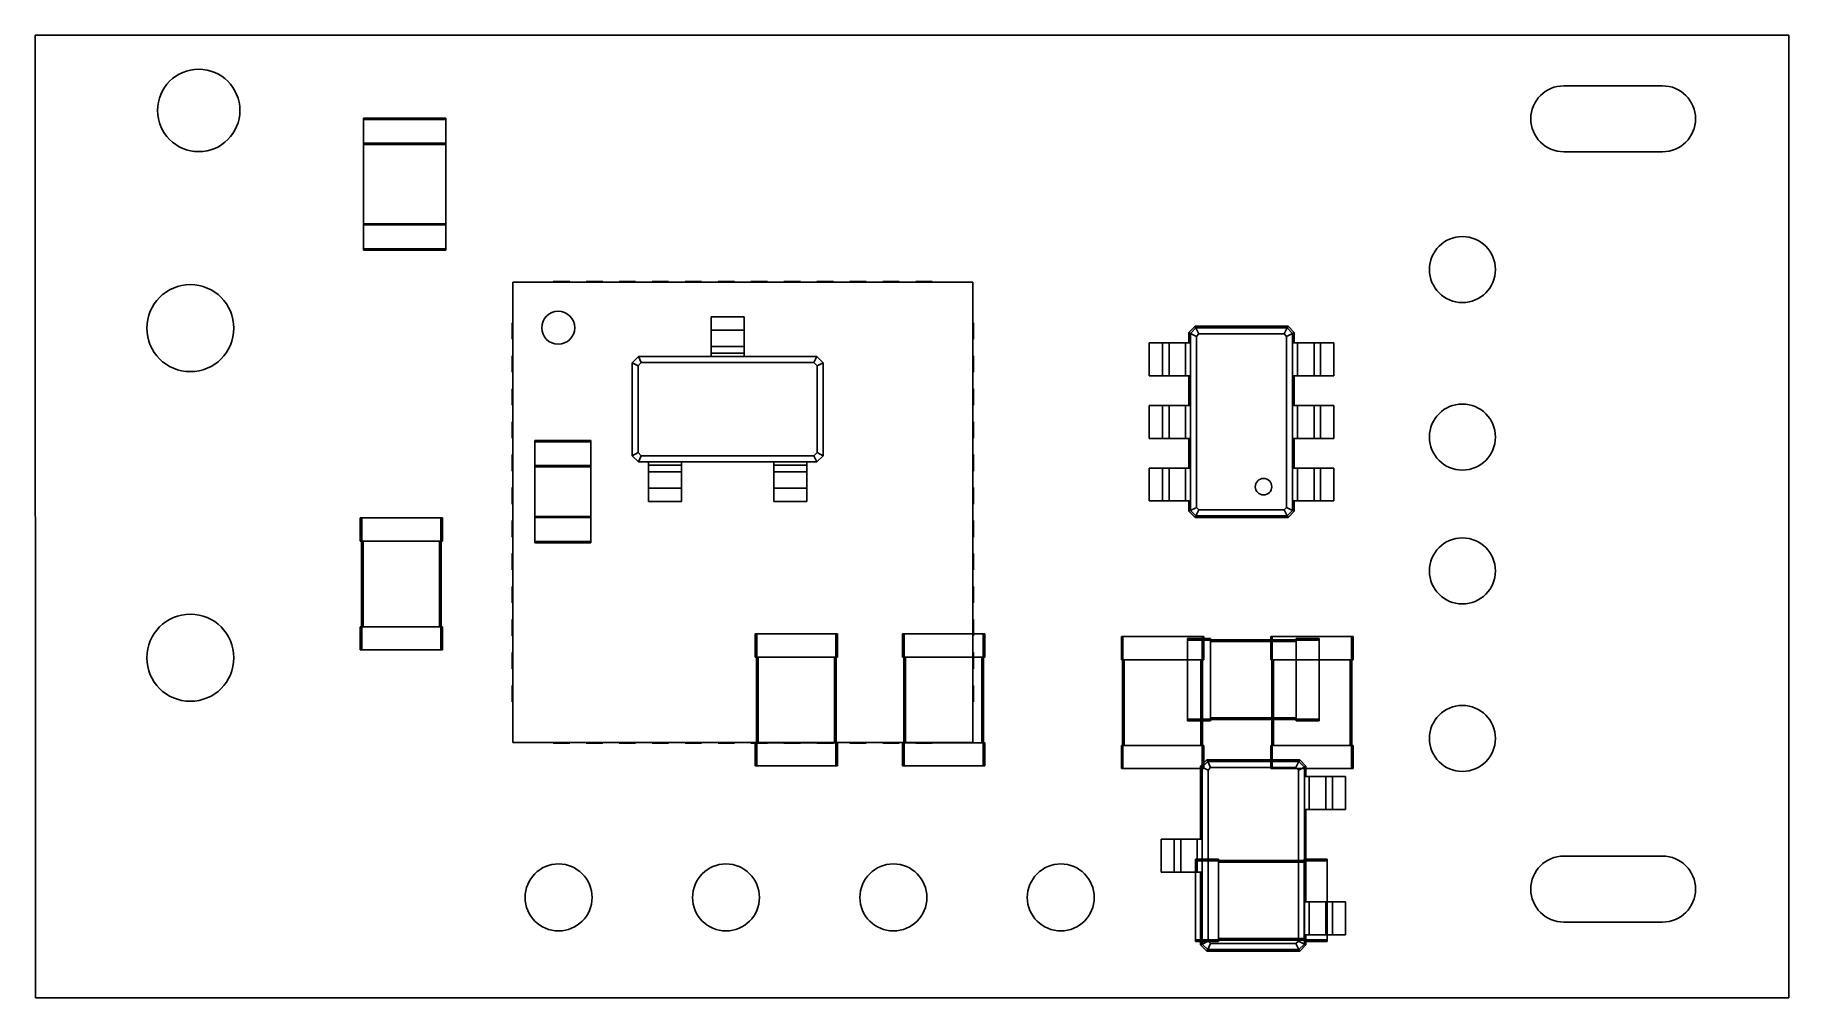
# Model space of a CAD drawing. Extents: x 140.4 to 167, y -106.7 to -92.1.
import ezdxf

# ---------------------------------------------------------------- set-up
doc = ezdxf.new("R2010")
doc.units = 0
doc.layers.get('0').update_dxf_attribs({"linetype": 'continuous'})

# ---------------------------------------------------------------- blocks, each defined once
blk = doc.blocks.new('SHAPE2DVIEW')
at = {"color": 0}
for p, q in [((146.624, -93.3356), (145.374, -93.3356)), ((145.374, -93.7156), (145.374, -93.3556)), ((146.624, -93.3556), (145.374, -93.3556)), ((146.624, -93.7156), (146.624, -93.3556)), ((146.624, -93.7156), (145.374, -93.7156)), ((145.374, -94.9356), (145.374, -93.7356)), ((146.624, -93.7356), (145.374, -93.7356)), ((146.624, -94.9356), (146.624, -93.7356)), ((146.624, -94.9356), (145.374, -94.9356)), ((145.374, -95.3156), (145.374, -94.9556)), ((146.624, -94.9556), (145.374, -94.9556)), ((146.624, -95.3156), (146.624, -94.9556)), ((146.624, -95.3156), (145.374, -95.3156)), ((146.624, -95.3356), (145.374, -95.3356))]:
    blk.add_line(p, q, dxfattribs=at)
for points in [[(145.374, -93.3356), (145.374, -93.3556)], [(146.624, -93.3356), (146.624, -93.3556)], [(145.374, -93.7356), (145.374, -93.7156)], [(146.624, -93.7356), (146.624, -93.7156)], [(145.374, -94.9356), (145.374, -94.9556)], [(146.624, -94.9356), (146.624, -94.9556)], [(145.374, -95.3356), (145.374, -95.3156)], [(146.624, -95.3356), (146.624, -95.3156)]]:
    blk.add_lwpolyline(points, dxfattribs=at)
blk = doc.blocks.new('SHAPE2DVIEW009')
at = {"color": 0}
for p, q in [((151.318, -101.159), (151.318, -101.509)), ((151.318, -101.159), (151.318, -101.509)), ((152.543, -101.159), (151.343, -101.159)), ((151.343, -101.159), (151.343, -101.509)), ((152.543, -101.159), (152.543, -101.509)), ((152.568, -101.159), (152.568, -101.509)), ((152.568, -101.159), (152.568, -101.509)), ((151.338, -101.509), (151.338, -102.809)), ((152.543, -101.509), (151.343, -101.509)), ((151.363, -101.509), (151.363, -102.809)), ((152.523, -101.509), (152.523, -102.809)), ((152.548, -101.509), (152.548, -102.809)), ((151.318, -102.809), (151.318, -103.159)), ((151.318, -102.809), (151.318, -103.159)), ((152.543, -102.809), (151.343, -102.809)), ((151.343, -102.809), (151.343, -103.159)), ((152.543, -102.809), (152.543, -103.159)), ((152.568, -102.809), (152.568, -103.159)), ((152.568, -102.809), (152.568, -103.159)), ((152.543, -103.159), (151.343, -103.159))]:
    blk.add_line(p, q, dxfattribs=at)
for points in [[(151.318, -101.159), (151.343, -101.159)], [(152.568, -101.159), (152.543, -101.159)], [(151.318, -101.509), (151.343, -101.509)], [(152.568, -101.509), (152.543, -101.509)], [(151.318, -102.809), (151.343, -102.809)], [(152.568, -102.809), (152.543, -102.809)], [(151.318, -103.159), (151.343, -103.159)], [(152.568, -103.159), (152.543, -103.159)]]:
    blk.add_lwpolyline(points, dxfattribs=at)
blk = doc.blocks.new('SHAPE2DVIEW010')
at = {"color": 0}
for p, q in [((140.392, -92.075), (167.005, -92.075)), ((140.4, -106.68), (140.392, -92.075)), ((167.005, -92.075), (167.005, -106.68)), ((165.088, -92.845), (163.588, -92.845)), ((163.588, -93.845), (165.088, -93.845)), ((165.088, -104.529), (163.588, -104.529)), ((163.588, -105.529), (165.088, -105.529)), ((167.005, -106.68), (140.4, -106.68))]:
    blk.add_line(p, q, dxfattribs=at)
for centre, radius in [((142.875, -93.218), 0.625), ((162.04988, -95.63186), 0.50038), ((142.748, -96.52), 0.6604), ((162.04988, -98.17186), 0.50038), ((162.04988, -100.20386), 0.50038), ((142.748, -101.52), 0.6604), ((162.04988, -102.74386), 0.50038), ((148.336, -105.156), 0.508), ((150.876, -105.156), 0.508), ((153.416, -105.156), 0.508), ((155.956, -105.156), 0.508)]:
    blk.add_circle(centre, radius, dxfattribs=at)
for centre, start, end in [((163.588, -93.345), 90, -90), ((165.088, -93.345), -90, 90), ((163.588, -105.029), 90, -90), ((165.088, -105.029), -90, 90)]:
    blk.add_arc(centre, 0.5, start, end, dxfattribs=at)
blk = doc.blocks.new('SHAPE2DVIEW005')
at = {"color": 0}
for p, q in [((158, -104.575), (158.35, -104.575)), ((159.65, -104.575), (160, -104.575)), ((158, -104.6), (158, -105.8)), ((158, -104.6), (158.35, -104.6)), ((158.35, -104.595), (159.65, -104.595)), ((158.35, -104.6), (158.35, -105.8)), ((158.35, -104.62), (159.65, -104.62)), ((159.65, -104.6), (159.65, -105.8)), ((159.65, -104.6), (160, -104.6)), ((160, -104.6), (160, -105.8)), ((158, -105.8), (158.35, -105.8)), ((158, -105.825), (158.35, -105.825)), ((158.35, -105.78), (159.65, -105.78)), ((158.35, -105.805), (159.65, -105.805)), ((159.65, -105.8), (160, -105.8)), ((159.65, -105.825), (160, -105.825))]:
    blk.add_line(p, q, dxfattribs=at)
for points in [[(158, -104.575), (158, -104.6)], [(158.35, -104.575), (158.35, -104.6)], [(159.65, -104.575), (159.65, -104.6)], [(160, -104.575), (160, -104.6)], [(158, -105.825), (158, -105.8)], [(158.35, -105.825), (158.35, -105.8)], [(159.65, -105.825), (159.65, -105.8)], [(160, -105.825), (160, -105.8)]]:
    blk.add_lwpolyline(points, dxfattribs=at)
blk = doc.blocks.new('SHAPE2DVIEW007')
at = {"color": 0}
for p, q in [((156.875, -101.2), (156.875, -101.55)), ((156.875, -101.2), (156.875, -101.55)), ((158.1, -101.2), (156.9, -101.2)), ((156.9, -101.2), (156.9, -101.55)), ((158.1, -101.2), (158.1, -101.55)), ((158.125, -101.2), (158.125, -101.55)), ((156.895, -101.55), (156.895, -102.85)), ((158.1, -101.55), (156.9, -101.55)), ((156.92, -101.55), (156.92, -102.85)), ((158.08, -101.55), (158.08, -102.85)), ((158.105, -101.55), (158.105, -102.85)), ((156.875, -102.85), (156.875, -103.2)), ((156.875, -102.85), (156.875, -103.2)), ((158.1, -102.85), (156.9, -102.85)), ((156.9, -102.85), (156.9, -103.2)), ((158.1, -102.85), (158.1, -103.2)), ((158.125, -102.85), (158.125, -103.2)), ((158.1, -103.2), (156.9, -103.2))]:
    blk.add_line(p, q, dxfattribs=at)
for points in [[(156.875, -101.2), (156.9, -101.2)], [(158.125, -101.2), (158.1, -101.2)], [(156.875, -101.55), (156.9, -101.55)], [(158.125, -101.55), (158.1, -101.55)], [(156.875, -102.85), (156.9, -102.85)], [(158.125, -102.85), (158.1, -102.85)], [(156.875, -103.2), (156.9, -103.2)], [(158.125, -103.2), (158.1, -103.2)]]:
    blk.add_lwpolyline(points, dxfattribs=at)
blk = doc.blocks.new('SHAPE2DVIEW006')
at = {"color": 0}
for p, q in [((157.877, -101.229), (158.227, -101.229)), ((157.877, -101.229), (158.227, -101.229)), ((157.877, -102.454), (157.877, -101.254)), ((157.877, -101.254), (158.227, -101.254)), ((158.227, -101.249), (159.527, -101.249)), ((158.227, -102.454), (158.227, -101.254)), ((158.227, -101.274), (159.527, -101.274)), ((159.527, -101.229), (159.877, -101.229)), ((159.527, -101.229), (159.877, -101.229)), ((159.527, -102.454), (159.527, -101.254)), ((159.527, -101.254), (159.877, -101.254)), ((159.877, -102.454), (159.877, -101.254)), ((157.877, -102.454), (158.227, -102.454)), ((158.227, -102.434), (159.527, -102.434)), ((158.227, -102.459), (159.527, -102.459)), ((159.527, -102.454), (159.877, -102.454)), ((157.877, -102.479), (158.227, -102.479)), ((157.877, -102.479), (158.227, -102.479)), ((159.527, -102.479), (159.877, -102.479)), ((159.527, -102.479), (159.877, -102.479))]:
    blk.add_line(p, q, dxfattribs=at)
for points in [[(157.877, -101.229), (157.877, -101.254)], [(158.227, -101.229), (158.227, -101.254)], [(159.527, -101.229), (159.527, -101.254)], [(159.877, -101.229), (159.877, -101.254)], [(157.877, -102.479), (157.877, -102.454)], [(158.227, -102.479), (158.227, -102.454)], [(159.527, -102.479), (159.527, -102.454)], [(159.877, -102.479), (159.877, -102.454)]]:
    blk.add_lwpolyline(points, dxfattribs=at)
blk = doc.blocks.new('SHAPE2DVIEW008')
at = {"color": 0}
for p, q in [((145.323, -99.75), (145.323, -99.4)), ((145.323, -99.75), (145.323, -99.4)), ((146.548, -99.4), (145.348, -99.4)), ((145.348, -99.75), (145.348, -99.4)), ((146.548, -99.75), (146.548, -99.4)), ((146.573, -99.75), (146.573, -99.4)), ((146.573, -99.75), (146.573, -99.4)), ((145.343, -101.05), (145.343, -99.75)), ((145.343, -101.05), (145.343, -99.75)), ((146.548, -99.75), (145.348, -99.75)), ((145.368, -101.05), (145.368, -99.75)), ((146.528, -101.05), (146.528, -99.75)), ((146.553, -101.05), (146.553, -99.75)), ((145.323, -101.4), (145.323, -101.05)), ((145.323, -101.4), (145.323, -101.05)), ((146.548, -101.05), (145.348, -101.05)), ((145.348, -101.4), (145.348, -101.05)), ((146.548, -101.4), (146.548, -101.05)), ((146.573, -101.4), (146.573, -101.05)), ((146.573, -101.4), (146.573, -101.05)), ((146.548, -101.4), (145.348, -101.4))]:
    blk.add_line(p, q, dxfattribs=at)
for points in [[(145.323, -99.4), (145.348, -99.4)], [(146.573, -99.4), (146.548, -99.4)], [(145.323, -99.75), (145.348, -99.75)], [(146.573, -99.75), (146.548, -99.75)], [(145.323, -101.05), (145.348, -101.05)], [(146.573, -101.05), (146.548, -101.05)], [(145.323, -101.4), (145.348, -101.4)], [(146.573, -101.4), (146.548, -101.4)]]:
    blk.add_lwpolyline(points, dxfattribs=at)
blk = doc.blocks.new('SHAPE2DVIEW011')
at = {"color": 0}
for p, q in [((153.553, -101.159), (153.553, -101.509)), ((153.553, -101.159), (153.553, -101.509)), ((154.778, -101.159), (153.578, -101.159)), ((153.578, -101.159), (153.578, -101.509)), ((154.778, -101.159), (154.778, -101.509)), ((154.803, -101.159), (154.803, -101.509)), ((153.573, -101.509), (153.573, -102.809)), ((154.778, -101.509), (153.578, -101.509)), ((153.598, -101.509), (153.598, -102.809)), ((154.758, -101.509), (154.758, -102.809)), ((154.783, -101.509), (154.783, -102.809)), ((153.553, -102.809), (153.553, -103.159)), ((153.553, -102.809), (153.553, -103.159)), ((154.778, -102.809), (153.578, -102.809)), ((153.578, -102.809), (153.578, -103.159)), ((154.778, -102.809), (154.778, -103.159)), ((154.803, -102.809), (154.803, -103.159)), ((154.778, -103.159), (153.578, -103.159))]:
    blk.add_line(p, q, dxfattribs=at)
for points in [[(153.553, -101.159), (153.578, -101.159)], [(154.803, -101.159), (154.778, -101.159)], [(153.553, -101.509), (153.578, -101.509)], [(154.803, -101.509), (154.778, -101.509)], [(153.553, -102.809), (153.578, -102.809)], [(154.803, -102.809), (154.778, -102.809)], [(153.553, -103.159), (153.578, -103.159)], [(154.803, -103.159), (154.778, -103.159)]]:
    blk.add_lwpolyline(points, dxfattribs=at)
blk = doc.blocks.new('SHAPE2DVIEW012')
at = {"color": 0}
for p, q in [((148.825, -98.225), (147.975, -98.225)), ((147.975, -98.245), (147.975, -98.605)), ((148.825, -98.245), (147.975, -98.245)), ((148.825, -98.245), (148.825, -98.605)), ((148.825, -98.605), (147.975, -98.605)), ((147.975, -98.625), (147.975, -99.375)), ((148.825, -98.625), (147.975, -98.625)), ((148.825, -98.625), (148.825, -99.375)), ((148.825, -99.375), (147.975, -99.375)), ((147.975, -99.395), (147.975, -99.755)), ((148.825, -99.395), (147.975, -99.395)), ((148.825, -99.395), (148.825, -99.755)), ((148.825, -99.755), (147.975, -99.755)), ((148.825, -99.775), (147.975, -99.775))]:
    blk.add_line(p, q, dxfattribs=at)
for points in [[(147.975, -98.225), (147.975, -98.245)], [(148.825, -98.225), (148.825, -98.245)], [(147.975, -98.625), (147.975, -98.605)], [(148.825, -98.625), (148.825, -98.605)], [(147.975, -99.375), (147.975, -99.395)], [(148.825, -99.375), (148.825, -99.395)], [(147.975, -99.775), (147.975, -99.755)], [(148.825, -99.775), (148.825, -99.755)]]:
    blk.add_lwpolyline(points, dxfattribs=at)
blk = doc.blocks.new('SHAPE2DVIEW001')
at = {"color": 0}
for p, q in [((147.64, -95.824), (147.64, -102.804)), ((147.64, -95.824), (154.62, -95.824)), ((148.255, -95.814), (148.255, -95.824)), ((148.505, -95.814), (148.255, -95.814)), ((148.505, -95.824), (148.505, -95.814)), ((148.755, -95.814), (148.755, -95.824)), ((149.005, -95.814), (148.755, -95.814)), ((149.005, -95.824), (149.005, -95.814)), ((149.255, -95.814), (149.255, -95.824)), ((149.505, -95.814), (149.255, -95.814)), ((149.505, -95.824), (149.505, -95.814)), ((149.755, -95.814), (149.755, -95.824)), ((150.005, -95.814), (149.755, -95.814)), ((150.005, -95.824), (150.005, -95.814)), ((150.255, -95.814), (150.255, -95.824)), ((150.505, -95.814), (150.255, -95.814)), ((150.505, -95.824), (150.505, -95.814)), ((150.755, -95.814), (150.755, -95.824)), ((151.005, -95.814), (150.755, -95.814)), ((151.005, -95.824), (151.005, -95.814)), ((151.255, -95.814), (151.255, -95.824)), ((151.505, -95.814), (151.255, -95.814)), ((151.505, -95.824), (151.505, -95.814)), ((151.755, -95.814), (151.755, -95.824)), ((152.005, -95.814), (151.755, -95.814)), ((152.005, -95.824), (152.005, -95.814)), ((152.255, -95.814), (152.255, -95.824)), ((152.505, -95.814), (152.255, -95.814)), ((152.505, -95.824), (152.505, -95.814)), ((152.755, -95.814), (152.755, -95.824)), ((153.005, -95.814), (152.755, -95.814)), ((153.005, -95.824), (153.005, -95.814)), ((153.255, -95.814), (153.255, -95.824)), ((153.505, -95.814), (153.255, -95.814)), ((153.505, -95.824), (153.505, -95.814)), ((153.755, -95.814), (153.755, -95.824)), ((154.005, -95.814), (153.755, -95.814)), ((154.005, -95.824), (154.005, -95.814)), ((154.62, -95.824), (154.62, -102.804)), ((147.64, -96.439), (147.63, -96.439)), ((147.63, -96.439), (147.63, -96.689)), ((154.62, -96.689), (154.62, -96.439)), ((154.63, -96.439), (154.62, -96.439)), ((154.63, -96.689), (154.63, -96.439)), ((147.63, -96.689), (147.64, -96.689)), ((154.62, -96.689), (154.63, -96.689)), ((147.64, -96.939), (147.63, -96.939)), ((147.63, -96.939), (147.63, -97.189)), ((154.62, -97.189), (154.62, -96.939)), ((154.63, -96.939), (154.62, -96.939)), ((154.63, -97.189), (154.63, -96.939)), ((147.63, -97.189), (147.64, -97.189)), ((154.62, -97.189), (154.63, -97.189)), ((147.64, -97.439), (147.63, -97.439)), ((147.63, -97.439), (147.63, -97.689)), ((154.62, -97.689), (154.62, -97.439)), ((154.63, -97.439), (154.62, -97.439)), ((154.63, -97.689), (154.63, -97.439)), ((147.63, -97.689), (147.64, -97.689)), ((154.62, -97.689), (154.63, -97.689)), ((147.64, -97.939), (147.63, -97.939)), ((147.63, -97.939), (147.63, -98.189)), ((147.63, -98.189), (147.64, -98.189)), ((154.62, -98.189), (154.62, -97.939)), ((154.63, -97.939), (154.62, -97.939)), ((154.62, -98.189), (154.63, -98.189)), ((154.63, -98.189), (154.63, -97.939)), ((147.64, -98.439), (147.63, -98.439)), ((147.63, -98.439), (147.63, -98.689)), ((154.62, -98.689), (154.62, -98.439)), ((154.63, -98.439), (154.62, -98.439)), ((154.63, -98.689), (154.63, -98.439)), ((147.63, -98.689), (147.64, -98.689)), ((154.62, -98.689), (154.63, -98.689)), ((147.64, -98.939), (147.63, -98.939)), ((147.63, -98.939), (147.63, -99.189)), ((154.62, -99.189), (154.62, -98.939)), ((154.63, -98.939), (154.62, -98.939)), ((154.63, -99.189), (154.63, -98.939)), ((147.63, -99.189), (147.64, -99.189)), ((154.62, -99.189), (154.63, -99.189)), ((147.64, -99.439), (147.63, -99.439)), ((147.63, -99.439), (147.63, -99.689)), ((154.62, -99.689), (154.62, -99.439)), ((154.63, -99.439), (154.62, -99.439)), ((154.63, -99.689), (154.63, -99.439)), ((147.63, -99.689), (147.64, -99.689)), ((154.62, -99.689), (154.63, -99.689)), ((147.64, -99.939), (147.63, -99.939)), ((147.63, -99.939), (147.63, -100.189)), ((154.62, -100.189), (154.62, -99.939)), ((154.63, -99.939), (154.62, -99.939)), ((154.63, -100.189), (154.63, -99.939)), ((147.63, -100.189), (147.64, -100.189)), ((154.62, -100.189), (154.63, -100.189)), ((147.64, -100.439), (147.63, -100.439)), ((147.63, -100.439), (147.63, -100.689)), ((154.62, -100.689), (154.62, -100.439)), ((154.63, -100.439), (154.62, -100.439)), ((154.63, -100.689), (154.63, -100.439)), ((147.63, -100.689), (147.64, -100.689)), ((154.62, -100.689), (154.63, -100.689)), ((147.64, -100.939), (147.63, -100.939)), ((147.63, -100.939), (147.63, -101.189)), ((154.62, -101.189), (154.62, -100.939)), ((154.63, -100.939), (154.62, -100.939)), ((154.63, -101.189), (154.63, -100.939)), ((147.63, -101.189), (147.64, -101.189)), ((154.62, -101.189), (154.63, -101.189)), ((147.64, -101.439), (147.63, -101.439)), ((147.63, -101.439), (147.63, -101.689)), ((154.62, -101.689), (154.62, -101.439)), ((154.63, -101.439), (154.62, -101.439)), ((154.63, -101.689), (154.63, -101.439)), ((147.63, -101.689), (147.64, -101.689)), ((154.62, -101.689), (154.63, -101.689)), ((147.64, -101.939), (147.63, -101.939)), ((147.63, -101.939), (147.63, -102.189)), ((147.63, -102.189), (147.64, -102.189)), ((154.62, -102.189), (154.62, -101.939)), ((154.63, -101.939), (154.62, -101.939)), ((154.62, -102.189), (154.63, -102.189)), ((154.63, -102.189), (154.63, -101.939)), ((147.64, -102.804), (154.62, -102.804)), ((148.255, -102.804), (148.255, -102.814)), ((148.255, -102.814), (148.505, -102.814)), ((148.505, -102.814), (148.505, -102.804)), ((148.755, -102.804), (148.755, -102.814)), ((148.755, -102.814), (149.005, -102.814)), ((149.005, -102.814), (149.005, -102.804)), ((149.255, -102.804), (149.255, -102.814)), ((149.255, -102.814), (149.505, -102.814)), ((149.505, -102.814), (149.505, -102.804)), ((149.755, -102.804), (149.755, -102.814)), ((149.755, -102.814), (150.005, -102.814)), ((150.005, -102.814), (150.005, -102.804)), ((150.255, -102.804), (150.255, -102.814)), ((150.255, -102.814), (150.505, -102.814)), ((150.505, -102.814), (150.505, -102.804)), ((150.755, -102.804), (150.755, -102.814)), ((150.755, -102.814), (151.005, -102.814)), ((151.005, -102.814), (151.005, -102.804)), ((151.255, -102.804), (151.255, -102.814)), ((151.255, -102.814), (151.505, -102.814)), ((151.505, -102.814), (151.505, -102.804)), ((151.755, -102.804), (151.755, -102.814)), ((151.755, -102.814), (152.005, -102.814)), ((152.005, -102.814), (152.005, -102.804)), ((152.255, -102.804), (152.255, -102.814)), ((152.255, -102.814), (152.505, -102.814)), ((152.505, -102.814), (152.505, -102.804)), ((152.755, -102.804), (152.755, -102.814)), ((152.755, -102.814), (153.005, -102.814)), ((153.005, -102.814), (153.005, -102.804)), ((153.255, -102.804), (153.255, -102.814)), ((153.255, -102.814), (153.505, -102.814)), ((153.505, -102.814), (153.505, -102.804)), ((153.755, -102.804), (153.755, -102.814)), ((153.755, -102.814), (154.005, -102.814)), ((154.005, -102.814), (154.005, -102.804))]:
    blk.add_line(p, q, dxfattribs=at)
blk.add_circle((148.33, -96.514), 0.25, dxfattribs=at)
blk = doc.blocks.new('SHAPE2DVIEW003')
at = {"color": 0}
for p, q in [((150.651, -96.55), (150.651, -96.35)), ((151.151, -96.35), (150.651, -96.35)), ((151.151, -96.55), (150.651, -96.55)), ((151.151, -96.55), (151.151, -96.35)), ((151.151, -96.8), (150.651, -96.8)), ((151.151, -96.8), (150.651, -96.8)), ((149.546, -96.95), (149.451, -97.045)), ((149.451, -97.045), (149.451, -98.455)), ((149.591, -97.041), (149.542, -97.091)), ((149.542, -97.091), (149.542, -98.409)), ((150.651, -96.95), (149.546, -96.95)), ((152.21, -97.041), (149.591, -97.041)), ((150.651, -96.95), (150.651, -96.9)), ((151.151, -96.9), (150.651, -96.9)), ((151.151, -96.95), (150.651, -96.95)), ((151.151, -96.95), (151.151, -96.9)), ((152.256, -96.95), (151.151, -96.95)), ((152.259, -97.091), (152.21, -97.041)), ((152.351, -97.045), (152.256, -96.95)), ((152.259, -98.409), (152.259, -97.091)), ((152.351, -98.455), (152.351, -97.045)), ((149.451, -98.455), (149.546, -98.55)), ((149.542, -98.409), (149.591, -98.459)), ((149.591, -98.459), (152.21, -98.459)), ((152.21, -98.459), (152.259, -98.409)), ((152.256, -98.55), (152.351, -98.455)), ((149.546, -98.55), (149.701, -98.55)), ((149.701, -98.55), (150.201, -98.55)), ((149.701, -98.55), (149.701, -98.6)), ((149.701, -98.6), (150.201, -98.6)), ((149.701, -98.7), (150.201, -98.7)), ((149.701, -98.7), (150.201, -98.7)), ((150.201, -98.55), (151.601, -98.55)), ((150.201, -98.55), (150.201, -98.6)), ((151.601, -98.55), (152.101, -98.55)), ((151.601, -98.55), (151.601, -98.6)), ((151.601, -98.6), (152.101, -98.6)), ((151.601, -98.7), (152.101, -98.7)), ((151.601, -98.7), (152.101, -98.7)), ((152.101, -98.55), (152.256, -98.55)), ((152.101, -98.55), (152.101, -98.6)), ((149.701, -98.95), (149.701, -99.15)), ((149.701, -98.95), (150.201, -98.95)), ((150.201, -98.95), (150.201, -99.15)), ((151.601, -98.95), (151.601, -99.15)), ((151.601, -98.95), (152.101, -98.95)), ((152.101, -98.95), (152.101, -99.15)), ((149.701, -99.15), (150.201, -99.15)), ((151.601, -99.15), (152.101, -99.15))]:
    blk.add_line(p, q, dxfattribs=at)
for points in [[(150.651, -96.8), (150.651, -96.55)], [(151.151, -96.8), (151.151, -96.55)], [(150.651, -96.65), (150.651, -96.9)], [(150.651, -96.9), (150.651, -96.8)], [(151.151, -96.65), (151.151, -96.9)], [(151.151, -96.9), (151.151, -96.8)], [(149.542, -97.091), (149.451, -97.045)], [(149.591, -97.041), (149.546, -96.95)], [(152.21, -97.041), (152.256, -96.95)], [(152.259, -97.091), (152.351, -97.045)], [(149.542, -98.409), (149.451, -98.455)], [(149.591, -98.459), (149.546, -98.55)], [(152.21, -98.459), (152.256, -98.55)], [(152.259, -98.409), (152.351, -98.455)], [(149.701, -98.6), (149.701, -98.7)], [(149.701, -98.85), (149.701, -98.6)], [(149.701, -98.7), (149.701, -98.95)], [(150.201, -98.6), (150.201, -98.7)], [(150.201, -98.85), (150.201, -98.6)], [(150.201, -98.7), (150.201, -98.95)], [(151.601, -98.6), (151.601, -98.7)], [(151.601, -98.85), (151.601, -98.6)], [(151.601, -98.7), (151.601, -98.95)], [(152.101, -98.6), (152.101, -98.7)], [(152.101, -98.85), (152.101, -98.6)], [(152.101, -98.7), (152.101, -98.95)]]:
    blk.add_lwpolyline(points, dxfattribs=at)
blk = doc.blocks.new('SHAPE2DVIEW004')
at = {"color": 0}
for p, q in [((157.899, -96.587), (157.994, -96.492)), ((157.899, -96.742), (157.899, -96.587)), ((157.924, -96.6), (158.006, -96.517)), ((157.924, -96.742), (157.924, -96.6)), ((157.994, -96.492), (159.404, -96.492)), ((158.006, -96.517), (159.392, -96.517)), ((159.392, -96.517), (159.474, -96.6)), ((159.404, -96.492), (159.499, -96.587)), ((159.474, -96.6), (159.474, -96.742)), ((159.499, -96.587), (159.499, -96.742)), ((157.299, -96.742), (157.499, -96.742)), ((157.299, -97.242), (157.299, -96.742)), ((157.499, -97.242), (157.499, -96.742)), ((157.599, -97.242), (157.599, -96.742)), ((157.599, -97.242), (157.599, -96.742)), ((157.849, -96.742), (157.899, -96.742)), ((157.849, -97.242), (157.849, -96.742)), ((157.899, -96.742), (157.924, -96.742)), ((157.924, -97.242), (157.924, -96.742)), ((158.015, -96.646), (158.052, -96.609)), ((158.015, -99.239), (158.015, -96.646)), ((158.052, -96.609), (159.346, -96.609)), ((159.346, -96.609), (159.383, -96.646)), ((159.383, -96.646), (159.383, -99.239)), ((159.474, -96.742), (159.474, -97.242)), ((159.499, -96.742), (159.474, -96.742)), ((159.549, -96.742), (159.499, -96.742)), ((159.549, -96.742), (159.549, -97.242)), ((159.799, -96.742), (159.799, -97.242)), ((159.799, -96.742), (159.799, -97.242)), ((160.099, -96.742), (159.899, -96.742)), ((159.899, -96.742), (159.899, -97.242)), ((160.099, -96.742), (160.099, -97.242)), ((157.299, -97.242), (157.499, -97.242)), ((157.849, -97.242), (157.899, -97.242)), ((157.899, -97.692), (157.899, -97.242)), ((157.899, -97.242), (157.924, -97.242)), ((157.924, -97.692), (157.924, -97.242)), ((159.474, -97.242), (159.474, -97.692)), ((159.499, -97.242), (159.474, -97.242)), ((159.499, -97.242), (159.499, -97.692)), ((159.549, -97.242), (159.499, -97.242)), ((160.099, -97.242), (159.899, -97.242)), ((157.299, -97.692), (157.499, -97.692)), ((157.299, -98.192), (157.299, -97.692)), ((157.499, -98.192), (157.499, -97.692)), ((157.599, -98.192), (157.599, -97.692)), ((157.599, -98.192), (157.599, -97.692)), ((157.849, -97.692), (157.899, -97.692)), ((157.849, -98.192), (157.849, -97.692)), ((157.899, -97.692), (157.924, -97.692)), ((157.924, -98.192), (157.924, -97.692)), ((159.474, -97.692), (159.474, -98.192)), ((159.499, -97.692), (159.474, -97.692)), ((159.549, -97.692), (159.499, -97.692)), ((159.549, -97.692), (159.549, -98.192)), ((159.799, -97.692), (159.799, -98.192)), ((159.799, -97.692), (159.799, -98.192)), ((160.099, -97.692), (159.899, -97.692)), ((159.899, -97.692), (159.899, -98.192)), ((160.099, -97.692), (160.099, -98.192)), ((157.299, -98.192), (157.499, -98.192)), ((157.849, -98.192), (157.899, -98.192)), ((157.899, -98.642), (157.899, -98.192)), ((157.899, -98.192), (157.924, -98.192)), ((157.924, -98.642), (157.924, -98.192)), ((159.474, -98.192), (159.474, -98.642)), ((159.499, -98.192), (159.474, -98.192)), ((159.499, -98.192), (159.499, -98.642)), ((159.549, -98.192), (159.499, -98.192)), ((160.099, -98.192), (159.899, -98.192)), ((157.299, -98.642), (157.499, -98.642)), ((157.299, -99.142), (157.299, -98.642)), ((157.499, -99.142), (157.499, -98.642)), ((157.599, -99.142), (157.599, -98.642)), ((157.599, -99.142), (157.599, -98.642)), ((157.849, -98.642), (157.899, -98.642)), ((157.849, -99.142), (157.849, -98.642)), ((157.899, -98.642), (157.924, -98.642)), ((157.924, -99.142), (157.924, -98.642)), ((159.474, -98.642), (159.474, -99.142)), ((159.499, -98.642), (159.474, -98.642)), ((159.549, -98.642), (159.499, -98.642)), ((159.549, -98.642), (159.549, -99.142)), ((159.799, -98.642), (159.799, -99.142)), ((159.799, -98.642), (159.799, -99.142)), ((160.099, -98.642), (159.899, -98.642)), ((159.899, -98.642), (159.899, -99.142)), ((160.099, -98.642), (160.099, -99.142)), ((157.299, -99.142), (157.499, -99.142)), ((157.849, -99.142), (157.899, -99.142)), ((157.899, -99.297), (157.899, -99.142)), ((157.899, -99.142), (157.924, -99.142)), ((157.924, -99.285), (157.924, -99.142)), ((158.052, -99.276), (158.015, -99.239)), ((159.383, -99.239), (159.346, -99.276)), ((159.474, -99.142), (159.474, -99.285)), ((159.499, -99.142), (159.474, -99.142)), ((159.499, -99.142), (159.499, -99.297)), ((159.549, -99.142), (159.499, -99.142)), ((160.099, -99.142), (159.899, -99.142)), ((157.994, -99.392), (157.899, -99.297)), ((158.006, -99.367), (157.924, -99.285)), ((159.404, -99.392), (157.994, -99.392)), ((159.392, -99.367), (158.006, -99.367)), ((159.346, -99.276), (158.052, -99.276)), ((159.474, -99.285), (159.392, -99.367)), ((159.499, -99.297), (159.404, -99.392))]:
    blk.add_line(p, q, dxfattribs=at)
for points in [[(157.899, -96.587), (157.924, -96.6)], [(157.924, -96.6), (158.015, -96.646)], [(157.994, -96.492), (158.006, -96.517)], [(158.006, -96.517), (158.052, -96.609)], [(159.392, -96.517), (159.346, -96.609)], [(159.474, -96.6), (159.383, -96.646)], [(159.404, -96.492), (159.392, -96.517)], [(159.499, -96.587), (159.474, -96.6)], [(157.749, -96.742), (157.499, -96.742)], [(157.499, -96.742), (157.599, -96.742)], [(157.599, -96.742), (157.849, -96.742)], [(159.799, -96.742), (159.549, -96.742)], [(159.649, -96.742), (159.899, -96.742)], [(159.899, -96.742), (159.799, -96.742)], [(157.749, -97.242), (157.499, -97.242)], [(157.499, -97.242), (157.599, -97.242)], [(157.599, -97.242), (157.849, -97.242)], [(159.799, -97.242), (159.549, -97.242)], [(159.649, -97.242), (159.899, -97.242)], [(159.899, -97.242), (159.799, -97.242)], [(157.749, -97.692), (157.499, -97.692)], [(157.499, -97.692), (157.599, -97.692)], [(157.599, -97.692), (157.849, -97.692)], [(159.799, -97.692), (159.549, -97.692)], [(159.649, -97.692), (159.899, -97.692)], [(159.899, -97.692), (159.799, -97.692)], [(157.749, -98.192), (157.499, -98.192)], [(157.499, -98.192), (157.599, -98.192)], [(157.599, -98.192), (157.849, -98.192)], [(159.799, -98.192), (159.549, -98.192)], [(159.649, -98.192), (159.899, -98.192)], [(159.899, -98.192), (159.799, -98.192)], [(157.749, -98.642), (157.499, -98.642)], [(157.499, -98.642), (157.599, -98.642)], [(157.599, -98.642), (157.849, -98.642)], [(159.799, -98.642), (159.549, -98.642)], [(159.649, -98.642), (159.899, -98.642)], [(159.899, -98.642), (159.799, -98.642)], [(157.749, -99.142), (157.499, -99.142)], [(157.499, -99.142), (157.599, -99.142)], [(157.599, -99.142), (157.849, -99.142)], [(157.924, -99.285), (158.015, -99.239)], [(159.474, -99.285), (159.383, -99.239)], [(159.799, -99.142), (159.549, -99.142)], [(159.649, -99.142), (159.899, -99.142)], [(159.899, -99.142), (159.799, -99.142)], [(157.899, -99.297), (157.924, -99.285)], [(157.994, -99.392), (158.006, -99.367)], [(158.006, -99.367), (158.052, -99.276)], [(159.392, -99.367), (159.346, -99.276)], [(159.404, -99.392), (159.392, -99.367)], [(159.499, -99.297), (159.474, -99.285)]]:
    blk.add_lwpolyline(points, dxfattribs=at)
blk.add_circle((159.033, -98.926), 0.125, dxfattribs=at)
blk.add_circle((159.033, -98.926), 0.125, dxfattribs=at)
blk = doc.blocks.new('SHAPE2DVIEW002')
at = {"color": 0}
for p, q in [((158.077, -103.166), (158.172, -103.071)), ((158.077, -104.271), (158.077, -103.166)), ((158.102, -103.178), (158.185, -103.096)), ((158.102, -104.271), (158.102, -103.178)), ((158.172, -103.071), (159.582, -103.071)), ((158.185, -103.096), (159.57, -103.096)), ((158.193, -103.224), (158.23, -103.187)), ((158.193, -105.818), (158.193, -103.224)), ((158.23, -103.187), (159.524, -103.187)), ((159.524, -103.187), (159.561, -103.224)), ((159.561, -103.224), (159.561, -105.818)), ((159.57, -103.096), (159.652, -103.178)), ((159.582, -103.071), (159.677, -103.166)), ((159.652, -103.178), (159.652, -103.321)), ((159.677, -103.166), (159.677, -103.321)), ((159.652, -103.321), (159.652, -103.821)), ((159.677, -103.321), (159.652, -103.321)), ((159.727, -103.321), (159.677, -103.321)), ((159.727, -103.321), (159.727, -103.821)), ((159.977, -103.321), (159.977, -103.821)), ((159.977, -103.321), (159.977, -103.821)), ((160.277, -103.321), (160.077, -103.321)), ((160.077, -103.321), (160.077, -103.821)), ((160.277, -103.321), (160.277, -103.821)), ((159.652, -103.821), (159.652, -105.221)), ((159.677, -103.821), (159.652, -103.821)), ((159.677, -103.821), (159.677, -105.221)), ((159.727, -103.821), (159.677, -103.821)), ((160.277, -103.821), (160.077, -103.821)), ((157.477, -104.271), (157.677, -104.271)), ((157.477, -104.771), (157.477, -104.271)), ((157.677, -104.771), (157.677, -104.271)), ((157.777, -104.771), (157.777, -104.271)), ((157.777, -104.771), (157.777, -104.271)), ((158.027, -104.271), (158.077, -104.271)), ((158.027, -104.771), (158.027, -104.271)), ((158.077, -104.271), (158.102, -104.271)), ((158.102, -104.771), (158.102, -104.271)), ((157.477, -104.771), (157.677, -104.771)), ((158.027, -104.771), (158.077, -104.771)), ((158.077, -105.876), (158.077, -104.771)), ((158.077, -104.771), (158.102, -104.771)), ((158.102, -105.864), (158.102, -104.771)), ((159.652, -105.221), (159.652, -105.721)), ((159.677, -105.221), (159.652, -105.221)), ((159.727, -105.221), (159.677, -105.221)), ((159.727, -105.221), (159.727, -105.721)), ((159.977, -105.221), (159.977, -105.721)), ((159.977, -105.221), (159.977, -105.721)), ((160.277, -105.221), (160.077, -105.221)), ((160.077, -105.221), (160.077, -105.721)), ((160.277, -105.221), (160.277, -105.721)), ((158.172, -105.971), (158.077, -105.876)), ((158.185, -105.946), (158.102, -105.864)), ((158.23, -105.855), (158.193, -105.818)), ((159.524, -105.855), (158.23, -105.855)), ((159.561, -105.818), (159.524, -105.855)), ((159.652, -105.864), (159.57, -105.946)), ((159.677, -105.876), (159.582, -105.971)), ((159.652, -105.721), (159.652, -105.864)), ((159.677, -105.721), (159.652, -105.721)), ((159.677, -105.721), (159.677, -105.876)), ((159.727, -105.721), (159.677, -105.721)), ((160.277, -105.721), (160.077, -105.721)), ((159.582, -105.971), (158.172, -105.971)), ((159.57, -105.946), (158.185, -105.946))]:
    blk.add_line(p, q, dxfattribs=at)
for points in [[(158.077, -103.166), (158.102, -103.178)], [(158.102, -103.178), (158.193, -103.224)], [(158.172, -103.071), (158.185, -103.096)], [(158.185, -103.096), (158.23, -103.187)], [(159.57, -103.096), (159.524, -103.187)], [(159.652, -103.178), (159.561, -103.224)], [(159.582, -103.071), (159.57, -103.096)], [(159.677, -103.166), (159.652, -103.178)], [(159.977, -103.321), (159.727, -103.321)], [(159.827, -103.321), (160.077, -103.321)], [(160.077, -103.321), (159.977, -103.321)], [(159.977, -103.821), (159.727, -103.821)], [(159.827, -103.821), (160.077, -103.821)], [(160.077, -103.821), (159.977, -103.821)], [(157.927, -104.271), (157.677, -104.271)], [(157.677, -104.271), (157.777, -104.271)], [(157.777, -104.271), (158.027, -104.271)], [(157.927, -104.771), (157.677, -104.771)], [(157.677, -104.771), (157.777, -104.771)], [(157.777, -104.771), (158.027, -104.771)], [(159.977, -105.221), (159.727, -105.221)], [(159.827, -105.221), (160.077, -105.221)], [(160.077, -105.221), (159.977, -105.221)], [(158.077, -105.876), (158.102, -105.864)], [(158.102, -105.864), (158.193, -105.818)], [(158.185, -105.946), (158.23, -105.855)], [(159.57, -105.946), (159.524, -105.855)], [(159.652, -105.864), (159.561, -105.818)], [(159.677, -105.876), (159.652, -105.864)], [(159.977, -105.721), (159.727, -105.721)], [(159.827, -105.721), (160.077, -105.721)], [(160.077, -105.721), (159.977, -105.721)], [(158.172, -105.971), (158.185, -105.946)], [(159.582, -105.971), (159.57, -105.946)]]:
    blk.add_lwpolyline(points, dxfattribs=at)
blk = doc.blocks.new('SHAPE2DVIEW013')
at = {"color": 0}
for p, q in [((159.141, -101.2), (159.141, -101.55)), ((159.141, -101.2), (159.141, -101.55)), ((160.366, -101.2), (159.166, -101.2)), ((159.166, -101.2), (159.166, -101.55)), ((160.366, -101.2), (160.366, -101.55)), ((160.391, -101.2), (160.391, -101.55)), ((160.391, -101.2), (160.391, -101.55)), ((159.161, -101.55), (159.161, -102.85)), ((160.366, -101.55), (159.166, -101.55)), ((160.346, -101.55), (159.186, -101.55)), ((159.186, -101.55), (159.186, -102.85)), ((160.346, -101.55), (160.346, -102.85)), ((160.371, -101.55), (160.371, -102.85)), ((159.141, -102.85), (159.141, -103.2)), ((159.141, -102.85), (159.141, -103.2)), ((160.366, -102.85), (159.166, -102.85)), ((159.166, -102.85), (159.166, -103.2)), ((160.366, -102.85), (160.366, -103.2)), ((160.391, -102.85), (160.391, -103.2)), ((160.391, -102.85), (160.391, -103.2)), ((160.366, -103.2), (159.166, -103.2))]:
    blk.add_line(p, q, dxfattribs=at)
for points in [[(159.141, -101.2), (159.166, -101.2)], [(160.391, -101.2), (160.366, -101.2)], [(159.141, -101.55), (159.166, -101.55)], [(159.166, -101.55), (159.186, -101.55)], [(160.391, -101.55), (160.366, -101.55)], [(159.141, -102.85), (159.166, -102.85)], [(160.391, -102.85), (160.366, -102.85)], [(159.141, -103.2), (159.166, -103.2)], [(160.391, -103.2), (160.366, -103.2)]]:
    blk.add_lwpolyline(points, dxfattribs=at)

msp = doc.modelspace()

# ---------------------------------------------------------------- block references
at = {"color": 0}
for name in ['SHAPE2DVIEW010', 'SHAPE2DVIEW', 'SHAPE2DVIEW001', 'SHAPE2DVIEW003', 'SHAPE2DVIEW004', 'SHAPE2DVIEW012', 'SHAPE2DVIEW008', 'SHAPE2DVIEW009', 'SHAPE2DVIEW011', 'SHAPE2DVIEW007', 'SHAPE2DVIEW006', 'SHAPE2DVIEW013', 'SHAPE2DVIEW002', 'SHAPE2DVIEW005']:
    msp.add_blockref(name, (0, 0), dxfattribs=at)

doc.saveas('drawing.dxf')
